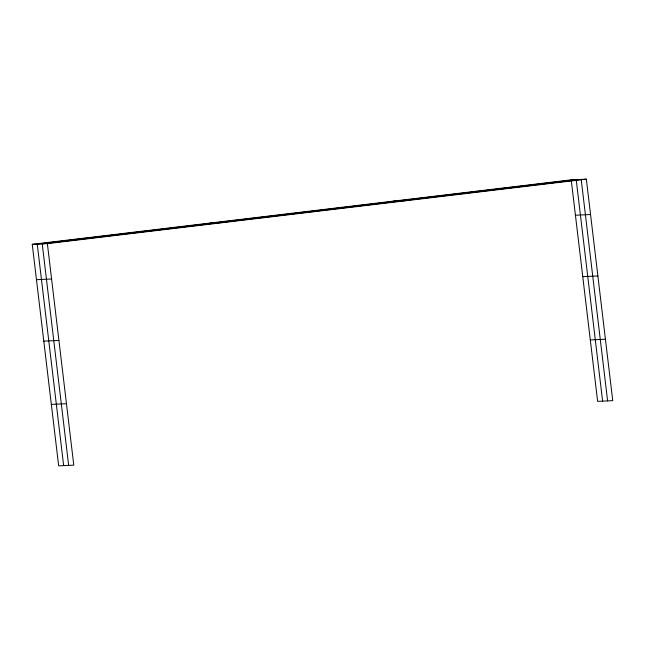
<?xml version="1.0" encoding="UTF-8"?>
<svg xmlns="http://www.w3.org/2000/svg" width="645" height="645" viewBox="0 0 645 645"><rect width="100%" height="100%" fill="white"/><g stroke="black" fill="none" stroke-linecap="round" stroke-linejoin="round"><path stroke-width="0.97" d="M32.25 244.326L47.375 243.633L73.788 465.15L58.663 465.843L32.25 244.326L571.212 179.85L586.337 179.157L612.75 400.674L597.625 401.367L571.212 179.85M47.375 243.633L586.337 179.157M393.353 201.127L408.478 200.434M210.109 223.049L225.234 222.356M575.429 215.22L590.554 214.527M36.467 279.688L51.592 279.003M582.757 276.649L597.875 275.955M43.796 341.124L58.913 340.431M590.304 339.939L605.421 339.246M51.342 404.407L66.459 403.722M607.606 400.908L581.193 179.399L42.231 243.866L68.644 465.384M602.615 401.142L576.203 179.624L37.241 244.1L63.653 465.609"/></g></svg>
